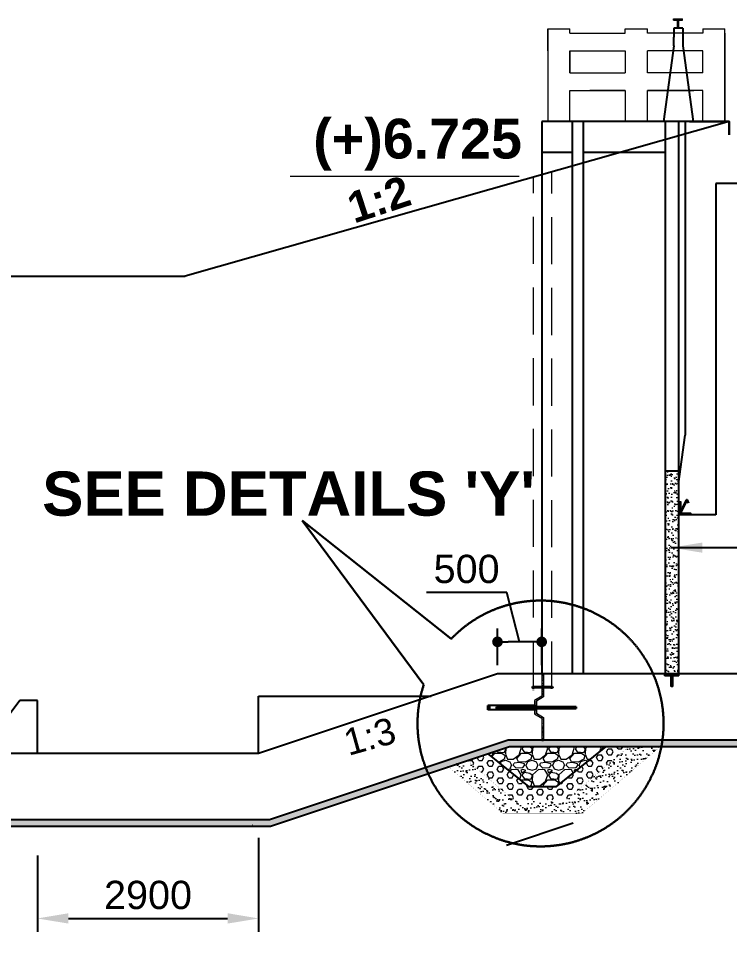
# Model space of a CAD drawing. Extents: x -358915 to 1258323, y -1667244 to -305611.
# Drawn here: x 283033 to 291064, y -1451634 to -1441029 of the extents above; entities that cross this region are included whole.
import ezdxf

# ---------------------------------------------------------------- set-up
doc = ezdxf.new("R2010")
doc.units = 0
doc.header["$LTSCALE"] = 300
doc.header["$MEASUREMENT"] = 0
for name, pattern in [('DASHED', [0.75, 0.5, -0.25]), ('DASHED2', [9.525, 6.35, -3.175]), ('DASHEDX2', [38.1, 25.4, -12.7]), ('HIDDEN', [0.375, 0.25, -0.125])]:
    doc.linetypes.add(name, pattern=pattern)
doc.layers.get('0').update_dxf_attribs({"linetype": 'CONTINUOUS'})
doc.layers.get('DEFPOINTS').update_dxf_attribs({"linetype": 'CONTINUOUS'})
for name, color, linetype, lineweight in [('Dim', 7, 'CONTINUOUS', 9), ('Dimension', 8, 'CONTINUOUS', 18), ('Grid Line_Outer', 7, 'CONTINUOUS', 5), ('HATCH', 252, 'CONTINUOUS', 5), ('line2', 3, 'CONTINUOUS', 30), ('Railing', 8, 'CONTINUOUS', 0)]:
    doc.layers.add(name, color=color, linetype=linetype, lineweight=lineweight)
for name, color, linetype in [('DOTTED', 240, 'DASHED2'), ('LINE', 7, 'CONTINUOUS'), ('TEXT', 10, 'CONTINUOUS')]:
    doc.layers.add(name, color=color, linetype=linetype)
doc.styles.add('1-2', font='arial.ttf')
doc.styles.add('Arial', font='arial.ttf')
doc.styles.add('DIM', font='isocp3.shx')
doc.styles.add('text', font='ARIALN.TTF', dxfattribs={"height": 1.6})
doc.dimstyles.new('dim_150', dxfattribs={"dimtxt": 300, "dimasz": 300, "dimexe": 300, "dimexo": 100, "dimgap": 100, "dimtad": 1, "dimdec": 0, "dimzin": 0, "dimdsep": 46, "dimtxsty": 'DIM', "dimcen": 150, "dimclrd": 5, "dimclre": 5, "dimclrt": 7, "dimadec": 0, "dimazin": 0, "dimtfac": 1, "dimtdec": 0, "dimtmove": 0, "dimatfit": 3, "dimfxl": 20, "dimtolj": 1, "dimtzin": 0, "dimarcsym": 0})
pattern_1 = [(37.5, (-63592.448, -1468017.1966), (-0.31496679, 9.63411885), [0, -7.6, 0, -8.5, 0, -8.125]), (7.5, (-63592.448, -1468017.197), (8.84888353, 14.11073033), [0, -4.1, 0, -6.85, 0, -2.625]), (327.5, (-63598.598, -1468017.1966), (15.5707093, 0.02829527), [0, -2.5, 0, -9, 0, -11.75]), (317.5, (-63598.598, -1468017.197), (15.030633, 4.3883778), [0, -1.25, 0, -5.9, 0, -6.75])]

# ---------------------------------------------------------------- blocks, each defined once
blk = doc.blocks.new('_Dot')
at = {"color": 0, "linetype": 'ByBlock', "lineweight": -2}
blk.add_line((-0.5, 0), (-1, 0), dxfattribs=at)
at = {"color": 0, "linetype": 'ByBlock', "const_width": 0.5}
blk.add_lwpolyline([(-0.25, 0, 1), (0.25, 0, 1)], format="xyb", close=True, dxfattribs=at)
blk = doc.blocks.new('*D264')
at = {"layer": 'DEFPOINTS', "color": 0, "ltscale": 500, "transparency": 16777216}
for p in [(288444, -1448077), (288444, -1448441), (288944, -1448441)]:
    blk.add_point(p, dxfattribs=at)
at = {"layer": 'Dim', "color": 5, "lineweight": -2, "ltscale": 500, "transparency": 16777216}
for p, q in [((288548, -1447517), (287642, -1447517)), ((288694, -1448077), (288548, -1447517)), ((288444, -1448341), (288444, -1447927)), ((288944, -1448341), (288944, -1447927)), ((288824, -1448077), (288564, -1448077))]:
    blk.add_line(p, q, dxfattribs=at)
at = {"layer": 'Dim', "color": 5, "lineweight": -2, "ltscale": 500, "transparency": 16777216, "xscale": 120, "yscale": 120, "zscale": 120, "rotation": 180}
blk.add_blockref('_Dot', (288444, -1448077), dxfattribs=at)
at = {"layer": 'Dim', "color": 5, "lineweight": -2, "ltscale": 500, "transparency": 16777216, "xscale": 120, "yscale": 120, "zscale": 120}
blk.add_blockref('_Dot', (288944, -1448077), dxfattribs=at)
at = {"layer": 'Dim', "color": 7, "ltscale": 500, "transparency": 16777216, "insert": (288095, -1447254), "char_height": 320, "attachment_point": 5, "style": 'Arial'}
blk.add_mtext('\\A1;500', dxfattribs=at)
blk = doc.blocks.new('Ralling 02')
at = {"layer": 'Railing', "ltscale": 500}
for p, q in [((-1750, 0), (-1750, 1050)), ((-1750, 1000), (-1750, 0)), ((-1500, 1050), (-1500, 1000)), ((-875, 1000), (-875, 1050)), ((-625, 1000), (-625, 1050)), ((0, 1000), (0, 1050)), ((0, 1000), (0, 1050)), ((250, 800), (250, 1050)), ((250, 1050), (250, 0)), ((-1500, 800), (-875, 800)), ((-1500, 550), (-1500, 800)), ((-875, 550), (-875, 800)), ((0, 800), (-625, 800)), ((0, 550), (0, 800)), ((-1500, 0), (-1500, 350)), ((-875, 0), (-875, 350)), ((0, 0), (0, 350))]:
    blk.add_line(p, q, dxfattribs=at)
for points in [[(-1500, 1050), (-1750, 1050)], [(-1500, 1000), (-875, 1000)], [(-625, 1050), (-875, 1050)], [(0, 1000), (-625, 1000)], [(250, 1050), (0, 1050)], [(-625, 800), (-625, 550)], [(0, 800), (0, 800), (0, 550)], [(-1500, 550), (-875, 550)], [(0, 550), (-625, 550)], [(-1500, 350), (-875, 350)], [(-875, 350), (-1400, 350)], [(-625, 350), (-225, 350)], [(0, 350), (-625, 350)], [(-625, 350), (-625, 0)]]:
    blk.add_lwpolyline(points, dxfattribs=at)
blk.add_lwpolyline([(-625, 1000), (-625, 1000)], close=True, dxfattribs=at)
blk = doc.blocks.new('KK')
at = {"layer": 'LINE', "lineweight": 15}
for p, q in [((-286, 1162), (-184, 1162)), ((-286, 1148), (-286, 1162)), ((-286, 1148), (-184, 1148)), ((-242, 1056), (-242, 1148)), ((-226, 1056), (-226, 1148)), ((-184, 1148), (-184, 1162))]:
    blk.add_line(p, q, dxfattribs=at)
at = {"layer": 'LINE'}
for p, q in [((-182, 1056), (-284, 1056)), ((-284, 1054), (-284, 955)), ((-182, 1056), (-182, 956)), ((-182, 956), (-182, 856)), ((-284, 856), (-400, 0)), ((-284, 856), (-284, 953)), ((-182, 856), (-66, 0))]:
    blk.add_line(p, q, dxfattribs=at)
blk = doc.blocks.new('huk')
at = {"layer": 'Dim'}
h = blk.add_hatch(dxfattribs=at)
h.set_pattern_fill('ANSI31', color=15)
h.set_pattern_definition([(45, (-358365.36117, -19477.47705), (-0.08838834765, 0.08838834765), [])])
h.paths.add_polyline_path([(13, 3, 0.75964), (-13, 3), (-94, 3, 4.674984), (-94, -6), (-12, -6, 0.637498), (12, -6), (94, -6, 4.674984), (94, 3)])
h.paths.add_polyline_path([(-6, 0, -1), (6, 0, -1)], flags=16)
at = {"layer": 'DOTTED', "color": 8}
for points in [[(-94, 3), (-13, 3)], [(13, 3), (94, 3)], [(-94, -6), (-12, -6)], [(12, -6), (94, -6)]]:
    blk.add_lwpolyline(points, dxfattribs=at)
blk.add_circle((0, 0), 6.04, dxfattribs=at)
for centre, radius, start, end in [((-104, -1), 11, 24.1477, 335.8523), ((0, 0), 13, 15.5565, 164.4435), ((104, -1), 11, 204.1477, 155.8523), ((0, 0), 13, 204.9652, 335.0348)]:
    blk.add_arc(centre, radius, start, end, dxfattribs=at)
blk = doc.blocks.new('*D290')
at = {"layer": 'DEFPOINTS', "color": 0, "ltscale": 500, "transparency": 16777216}
for p in [(285744, -1450194), (283244, -1450394), (285744, -1451206)]:
    blk.add_point(p, dxfattribs=at)
at = {"layer": 'Dim', "color": 5, "lineweight": -2, "ltscale": 500, "transparency": 16777216}
for p, q in [((285744, -1450294), (285744, -1451356)), ((283244, -1450494), (283244, -1451356)), ((283594, -1451206), (285394, -1451206))]:
    blk.add_line(p, q, dxfattribs=at)
at = {"layer": 'Dim', "color": 5, "ltscale": 500, "transparency": 16777216}
for points in [[(283594, -1451147), (283594, -1451264), (283244, -1451206)], [(285394, -1451147), (285394, -1451264), (285744, -1451206)]]:
    blk.add_solid(points, dxfattribs=at)
at = {"layer": 'Dim', "color": 7, "ltscale": 500, "transparency": 16777216, "insert": (284494, -1450942), "char_height": 320, "attachment_point": 5, "style": 'Arial'}
blk.add_mtext('\\A1;2900', dxfattribs=at)

msp = doc.modelspace()

# ---------------------------------------------------------------- hatches: boundary and pattern name
at = {"layer": 'Dim', "ltscale": 50}
h = msp.add_hatch(dxfattribs=at)
h.set_pattern_fill('AR-SAND', color=2, scale=40)
h.set_pattern_definition([(37.5, (-2539207.504, -717803.35), (-2.5197343, 77.0729508), [0, -60.8, 0, -68, 0, -65]), (7.5, (-2539207.5, -717803.35), (70.7910682, 112.8858426), [0, -32.8, 0, -54.8, 0, -21]), (327.5, (-2539256.704, -717803.35), (124.5656745, 0.2263621), [0, -20, 0, -72, 0, -94]), (317.5, (-2539256.7, -717803.35), (120.245064, 35.1070226), [0, -10, 0, -47.2, 0, -54])])
h.paths.add_polyline_path([(290338.9, -1448440.7), (290488.8, -1448440.7), (290488.8, -1446140.7), (290338.9, -1446140.7)])
at = {"layer": 'Dim'}
h = msp.add_hatch(dxfattribs=at)
h.set_pattern_fill('AR-SAND', color=8, scale=5)
h.set_pattern_definition(pattern_1)
h.paths.add_polyline_path([(288963.8, -1448440.7), (288943.8, -1448440.7), (288943.8, -1448690.7), (288863.8, -1448740.7), (288863.8, -1448784.6), (288883.8, -1448784.6), (288883.8, -1448747.8), (288963.8, -1448697.8)])
h = msp.add_hatch(color=15, dxfattribs=at)
h.dxf.hatch_style = 1
h.paths.add_polyline_path([(288359.3, -1448796.7), (288333.8, -1448796.8), (288333.9, -1448846.8), (288359.3, -1448846.8)])
h = msp.add_hatch(color=15, dxfattribs=at)
h.dxf.hatch_style = 1
h.paths.add_polyline_path([(289333.6, -1448811.6), (289333.6, -1448831.6), (288434.2, -1448831.6), (288434.2, -1448811.6)])
h = msp.add_hatch(dxfattribs=at)
h.set_pattern_fill('AR-SAND', color=8, scale=5)
h.set_pattern_definition(pattern_1)
h.paths.add_polyline_path([(288943.8, -1449190.7), (288963.8, -1449190.7), (288963.8, -1448933.6), (288883.8, -1448883.6), (288883.8, -1448846.8), (288863.8, -1448846.8), (288863.8, -1448890.7), (288943.8, -1448940.7)])
h = msp.add_hatch(dxfattribs=at)
h.set_pattern_fill('AR-CONC', color=8, scale=20)
h.set_pattern_definition([(50, (-54666.78, -1593038.45), (143.452037, -12.550427), [15, -165]), (355, (-54666.78, -1593038.45), (-27.750267, 150.438427), [12, -132]), (100.451444, (-54654.83, -1593039.5), (115.70177, 137.888), [12.74804, -140.22842]), (46.1842, (-54666.78, -1592998.45), (213.44827, -33.10386), [22.5, -247.5]), (96.635635, (-54649, -1593001.21), (186.93239, 194.82372), [19.12207, -210.34275]), (351.184164, (-54666.78, -1592998.45), (186.93239, 194.82372), [18, -198]), (21, (-54646.78, -1593008.45), (119.38141, -80.523778), [15, -165]), (326, (-54646.78, -1593008.45), (48.663066, 145.03001), [12, -132]), (71.451445, (-54636.83, -1593015.16), (168.044475, 64.50623), [12.74804, -140.22842]), (37.5, (-54666.78, -1593038.454), (2.431971, 66.578771), [0, -130.4, 0, -134, 0, -132.5]), (7.5, (-54666.78, -1593038.454), (52.613907, 78.882342), [0, -76.4, 0, -127.4, 0, -50.5]), (327.5, (-54711.38, -1593038.454), (106.764487, -4.510974), [0, -50, 0, -156, 0, -207]), (317.5, (-54731.38, -1593038.45), (116.637234, 20.020996), [0, -65, 0, -103.6, 0, -147])])
h.paths.add_polyline_path([(316134.3, -1450391.3), (315644.1, -1450391), (315644.1, -1450466), (316134.3, -1450466.3)])
h.paths.add_polyline_path([(274234, -1450451.5), (273744, -1450451.5), (273744, -1450526.5), (274234, -1450526.5)])
h.paths.add_polyline_path([(297263.6, -1449190.7), (291063.8, -1449190.7), (289413.8, -1449190.5), (288566.2, -1449190.5), (286682.8, -1449818.3), (285865.4, -1450090.7), (275244, -1450090.7), (274844, -1450451.5), (274354, -1450451.5), (274354, -1450526.5), (274872.9, -1450526.5), (275272.9, -1450165.7), (285877.6, -1450165.7), (286714.1, -1449886.9), (288577.8, -1449265.5), (289413.8, -1449265.5), (291063.8, -1449265.7), (297232.6, -1449265.7), (297382.6, -1449415.7), (298413.8, -1449415.7), (299250.5, -1449415.7), (301152.9, -1450050.1), (301512, -1450165.7), (306886.3, -1450165.7), (314652.6, -1450165.9), (315012.6, -1450466.1), (315524.1, -1450466), (315524.1, -1450391), (315040, -1450391.1), (314679.8, -1450090.9), (306886.3, -1450090.7), (301512, -1450090.7), (301145, -1449968.4), (299262, -1449340.7), (298413.8, -1449340.7), (297413.6, -1449340.7)])
at = {"layer": 'Grid Line_Outer', "ltscale": 2}
h = msp.add_hatch(dxfattribs=at)
h.set_pattern_fill('ANSI31', color=1)
h.set_pattern_definition([(45, (-166857.92309, -1411921.32664), (-0.08838834765, 0.08838834765), [])])
h.paths.add_polyline_path([(290636.8, -1446640.7), (290634.8, -1446616.9), (290513.1, -1446616.9), (290515.2, -1446489.5), (290488.8, -1446489.5), (290488.8, -1446640.7)])
h = msp.add_hatch(dxfattribs=at)
h.set_pattern_fill('ANSI31', color=1, scale=0.6)
h.set_pattern_definition([(45, (16047.46538, -1426529.72426), (-0.05303300859, 0.05303300859), [])])
h.paths.add_polyline_path([(290425.6, -1448463.3), (290401.8, -1448463.3), (290401.8, -1448582.6), (290425.6, -1448582.6)])
h.paths.add_polyline_path([(290494.8, -1448441.4), (290332.1, -1448441.4), (290332.1, -1448463.3), (290494.8, -1448463.3)])
at = {"layer": 'HATCH', "ltscale": 50}
h = msp.add_hatch(dxfattribs=at)
h.set_pattern_fill('AR-SAND', color=2, scale=50)
h.set_pattern_definition([(37.5, (-80663.42, -1480084.44), (-3.149668, 96.341188), [0, -76, 0, -85, 0, -81.25]), (7.5, (-80663.42, -1480084.44), (88.488835, 141.107303), [0, -41, 0, -68.5, 0, -26.25]), (327.5, (-80724.92, -1480084.44), (155.707093, 0.282953), [0, -25, 0, -90, 0, -117.5]), (317.5, (-80724.92, -1480084.44), (150.30633, 43.88378), [0, -12.5, 0, -59, 0, -67.5])])
h.paths.add_polyline_path([(290279.4, -1449265.6), (289978.8, -1449265), (289926.2, -1449264.9), (289224.8, -1449865.4), (288625.1, -1449865.4), (288098.9, -1449414.8), (287882.5, -1449483.4), (288503.8, -1450015.4), (289403.8, -1450015.4)])
h = msp.add_hatch(dxfattribs=at)
h.set_pattern_fill('HEX', color=5, scale=300)
h.set_pattern_definition([(0, (-54666.78, -1550873.53), (0, 64.951905), [37.5, -75]), (120, (-54666.78, -1550873.53), (-56.25, -32.475953), [37.5, -75]), (60, (-54629.28, -1550873.53), (-56.25, 32.475953), [37.5, -75])])
h.paths.add_polyline_path([(288625.1, -1449865.4), (289224.8, -1449865.4), (289926.2, -1449264.9), (289666.7, -1449264.9), (289103.8, -1449715.4), (288803.8, -1449715.4), (288334.8, -1449340), (288098.9, -1449414.8)])
h = msp.add_hatch(dxfattribs=at)
h.set_pattern_fill('GRAVEL', color=16, scale=300)
h.set_pattern_definition([(228.0127875, (-54450.782, -1550573.533), (-2400, -2700), [40.3608, -3995.72641]), (184.9697407, (-54477.782, -1550603.533), (3600, 300), [69.2604, -6856.77743]), (132.510447, (-54546.782, -1550609.533), (3000, -3300), [48.8364, -4834.80978]), (267.273689, (-54663.782, -1550684.533), (300, 6000), [63.0714, -6244.06741]), (292.833654, (-54666.782, -1550747.533), (-1500, 3600), [61.8465, -6122.81194]), (357.273689, (-54642.782, -1550804.533), (-6000, 300), [63.0714, -6244.06741]), (37.6942405, (-54579.782, -1550807.533), (-3900, -3000), [83.4087, -8257.45456]), (72.2553284, (-54513.782, -1550756.533), (2100, 6600), [78.7464, -7795.89645]), (121.4295656, (-54489.782, -1550681.533), (-2400, 3900), [63.285, -6265.22193]), (175.236358, (-54522.782, -1550627.533), (3300, -300), [72.2496, -3540.22877]), (222.3974378, (-54594.782, -1550621.533), (-3600, -3300), [93.4344, -9250.0125]), (138.814075, (-54366.782, -1550687.533), (-2100, 1800), [31.8903, -3157.15344]), (171.4692344, (-54390.782, -1550666.533), (3900, -600), [60.6711, -6006.45342]), (225, (-54450.78, -1550657.53), (-3e-14, -300), [42.4263, -381.83777]), (203.19859, (-54471.782, -1550621.533), (1500, 600), [22.8474, -2261.88453]), (291.80141, (-54492.78, -1550630.533), (-300, 900), [32.3109, -1583.23854]), (30.963757, (-54480.78, -1550660.533), (900, 600), [52.4787, -1696.80687]), (161.56505, (-54435.78, -1550633.53), (600, -300), [37.9473, -910.736]), (16.3895403, (-54666.782, -1550630.533), (3000, 900), [53.16, -5262.85354]), (70.346176, (-54615.782, -1550615.533), (-1200, -3300), [44.5983, -4415.22232]), (293.19859, (-54435.782, -1550573.533), (-600, 1500), [45.6945, -2239.03743]), (343.6104597, (-54417.782, -1550615.533), (-3000, 900), [53.16, -5262.85354]), (339.443955, (-54666.782, -1550816.533), (-1500, 600), [51.264, -2511.93712]), (294.7751406, (-54618.782, -1550834.533), (-1500, 3300), [42.9534, -4252.39292]), (66.80141, (-54432.782, -1550873.533), (600, 1500), [45.6945, -2239.03743]), (17.3540246, (-54414.782, -1550831.533), (-3900, -1200), [50.2893, -4978.62708]), (69.443955, (-54579.782, -1550873.533), (-600, -1500), [25.632, -2537.56912]), (101.309932, (-54450.78, -1550873.533), (-300, 1200), [15.297, -1514.40885]), (165.963757, (-54453.78, -1550858.53), (900, -300), [61.8465, -1175.0852]), (186.009006, (-54513.782, -1550843.533), (3000, 300), [57.315, -5674.17695]), (303.690068, (-54480.78, -1550687.53), (-300, 600), [43.2666, -1038.39878]), (353.1572266, (-54456.782, -1550723.533), (5100, -600), [75.5382, -7478.26879]), (60.945396, (-54381.782, -1550732.533), (-1200, -2100), [30.8868, -3057.80224]), (90, (-54366.78, -1550705.53), (-300, 300), [18, -282]), (120.256437, (-54519.782, -1550834.533), (1200, -2100), [41.6772, -4126.056]), (48.0127875, (-54540.782, -1550798.533), (2400, 2700), [80.7216, -3955.36561]), (0, (-54486.78, -1550738.53), (300, 300), [78, -222]), (325.3048465, (-54408.782, -1550738.533), (3000, -2100), [47.4342, -4695.9823]), (254.054604, (-54369.78, -1550765.533), (-300, -1200), [43.6806, -2140.35237]), (207.6459754, (-54381.782, -1550807.533), (-5700, -3000), [71.1195, -7040.84225]), (175.4260787, (-54444.782, -1550840.533), (-3900, 300), [75.2397, -7448.72202])])
h.paths.add_polyline_path([(288803.8, -1449715.4), (289103.8, -1449715.4), (289666.7, -1449264.9), (288715.8, -1449264.9), (288569.2, -1449265.7), (288334.8, -1449340)])

# ---------------------------------------------------------------- linework, layer by layer
for p, q in [((288883.8, -1448796), (288333.8, -1448796.8)), ((288883.8, -1448846.8), (288333.9, -1448846.8))]:
    msp.add_line(p, q)
for points in [[(288333.9, -1448846.8), (288333.8, -1448796.8)], [(288359.3, -1448846.8), (288359.3, -1448796.8)]]:
    msp.add_lwpolyline(points)
at = {"color": 5}
msp.add_lwpolyline([(288943.8, -1449190.5), (288963.8, -1449190.5)], dxfattribs=at)
at = {"layer": 'Dim', "color": 8, "ltscale": 500}
msp.add_line((288690.8, -1442814.8), (286101.3, -1442814.8), dxfattribs=at)
at = {"layer": 'DOTTED', "color": 0, "linetype": 'DASHEDX2', "lineweight": 20, "ltscale": 0.07}
for points in [[(289057.7, -1448607), (289057.7, -1442761.5)], [(288849.7, -1448602.6), (288849.7, -1442820.7)]]:
    msp.add_lwpolyline(points, dxfattribs=at)
at = {"layer": 'DOTTED', "color": 8, "linetype": 'ByBlock', "ltscale": 0.5, "const_width": 1}
for points in [[(290279.4, -1449265.6), (289403.8, -1450015.4), (288503.8, -1450015.4), (287882.5, -1449483.4)], [(289925.2, -1449265.7), (289224.8, -1449865.4), (288625.1, -1449865.4), (288098.9, -1449414.8)]]:
    msp.add_lwpolyline(points, dxfattribs=at)
at = {"layer": 'DOTTED', "color": 8, "linetype": 'ByBlock', "ltscale": 0.5}
msp.add_lwpolyline([(289665.6, -1449265.7), (289103.8, -1449715.4), (288803.8, -1449715.4), (288334.8, -1449340)], dxfattribs=at)
at = {"layer": 'Grid Line_Outer', "color": 1, "ltscale": 2}
msp.add_line((290586.8, -1446640.7), (290584.8, -1446616.9), dxfattribs=at)
msp.add_lwpolyline([(290586.8, -1446640.7), (290488.8, -1446640.7), (290488.8, -1446489.5), (290515.2, -1446489.5), (290513.1, -1446616.9), (290584.8, -1446616.9)], dxfattribs=at)
at = {"layer": 'Grid Line_Outer', "color": 1, "lineweight": 35, "ltscale": 2}
msp.add_lwpolyline([(290513.1, -1446616.9), (290585.6, -1446472.2), (290600.1, -1446510.1)], dxfattribs=at)
at = {"layer": 'Grid Line_Outer', "color": 1, "ltscale": 2}
for points in [[(290332.1, -1448441.4), (290494.8, -1448441.4), (290494.8, -1448463.3), (290332.1, -1448463.3)], [(290425.6, -1448582.6), (290401.8, -1448582.6), (290401.8, -1448463.3), (290425.6, -1448463.3)]]:
    msp.add_lwpolyline(points, close=True, dxfattribs=at)
at = {"layer": 'LINE', "color": 3, "ltscale": 0.5}
for p in [(291063.8, -1442190.7), (284913.8, -1443940.7)]:
    msp.add_line(p, (284913.8, -1443940.7), dxfattribs=at)
at = {"layer": 'LINE', "ltscale": 500}
for p, q in [((290563.8, -1442190.7), (288943.8, -1442190.7)), ((289288.8, -1442540.7), (288943.8, -1442540.7)), ((290338.8, -1442540.7), (289413.8, -1442540.7)), ((290913.8, -1446640.7), (290488.8, -1446640.7)), ((297513.6, -1448440.7), (288963.8, -1448440.7)), ((283243.7, -1448740.3), (283043.7, -1448740.3)), ((283243.7, -1449340.7), (283243.7, -1448740.7)), ((285743.7, -1449340.7), (285743.7, -1448690.7)), ((285743.7, -1448690.7), (287693.9, -1448690.7)), ((289301.5, -1450128.8), (288544.4, -1450381.2)), ((288544.4, -1450381.2), (288544.4, -1450381.2))]:
    msp.add_line(p, q, dxfattribs=at)
for points in [[(288943.8, -1442190.7), (288943.8, -1448440.7)], [(289288.8, -1442190.7), (289288.8, -1448440.7)], [(289413.8, -1442190.7), (289413.8, -1448440.7)], [(290338.8, -1442190.7), (290338.9, -1448440.7)], [(290488.8, -1442190.7), (290488.8, -1448440.7)], [(291063.8, -1442340.7), (291063.8, -1442190.7), (290563.8, -1442190.7), (290563.8, -1442190.7)], [(290563.8, -1442190.7), (290563.8, -1445740.7)], [(290613.8, -1442190.7), (291063.8, -1442190.7)], [(291063.8, -1442190.7), (291063.8, -1442340.7)], [(290563.8, -1442646.9), (290563.8, -1445740.7)], [(297163.8, -1442890.7), (290913.8, -1442890.7)], [(290913.8, -1442890.7), (290913.8, -1446640.7)], [(290913.8, -1442940.7), (290913.8, -1446540.7)], [(275743.8, -1443940.7), (284913.8, -1443940.7)], [(290488.8, -1446290.7), (290563.8, -1445740.7)], [(290338.8, -1446140.7), (290488.8, -1446140.7)], [(290488.8, -1446290.7), (290488.8, -1446640.7)], [(288943.8, -1448440.7), (288444, -1448440.7), (287994, -1448590.7)], [(283043.7, -1448740.3), (282593.7, -1449340.7)], [(315524.1, -1450391.1), (315040, -1450391.1), (314679.8, -1450090.9), (307928.5, -1450090.7), (301512, -1450090.7), (301176.6, -1449978.9), (299262, -1449340.7), (298413.8, -1449340.7), (298413.8, -1449340.7), (297413.6, -1449340.7), (297263.6, -1449190.7), (291063.8, -1449190.7), (291063.8, -1449190.7), (289413.8, -1449190.5), (289413.8, -1449190.5), (288566.2, -1449190.5), (285865.4, -1450090.7), (275244, -1450090.7), (274844, -1450451.5), (274354, -1450451.5)], [(315524.1, -1450466.1), (315012.8, -1450466.1), (314652.6, -1450165.9), (307928.5, -1450165.7), (301499.8, -1450165.7), (301152.9, -1450050.1), (299249.8, -1449415.7), (298413.8, -1449415.7), (297382.6, -1449415.7), (297232.6, -1449265.7), (291063.8, -1449265.7), (289413.8, -1449265.5), (288578.4, -1449265.5), (285877.6, -1450165.7), (275272.9, -1450165.7), (274872.9, -1450526.5), (274354, -1450526.5)], [(289488.8, -1449190.5), (289488.8, -1449190.5)], [(285743.7, -1449340.7), (273744, -1449340.7)], [(285676.7, -1450153.6), (285670.2, -1450155.8)]]:
    msp.add_lwpolyline(points, dxfattribs=at)
at = {"layer": 'LINE', "lineweight": 15}
for points in [[(288943.8, -1448440.7), (288943.8, -1448596.5)], [(288963.8, -1448440.7), (288963.8, -1448596.8)], [(288943.8, -1448596.5), (288943.8, -1448690.7), (288863.8, -1448740.7), (288863.8, -1448796.1)], [(288963.8, -1448596.8), (288963.8, -1448697.8), (288883.8, -1448747.8), (288883.8, -1448811.6)], [(288863.8, -1448846.8), (288863.8, -1448890.7), (288943.8, -1448940.7), (288943.8, -1449190.5)], [(288883.8, -1448831.6), (288883.8, -1448883.6), (288963.8, -1448933.6), (288963.8, -1449190.5)]]:
    msp.add_lwpolyline(points, dxfattribs=at)
at = {"layer": 'LINE', "color": 5, "linetype": 'DASHED', "ltscale": 800000}
msp.add_lwpolyline([(287994, -1448590.7), (285743.7, -1449340.7)], dxfattribs=at)
at = {"layer": 'LINE', "color": 5, "linetype": 'DASHED2', "ltscale": 2000000.0}
msp.add_lwpolyline([(288849.7, -1448622.5), (288849.7, -1448619.3)], dxfattribs=at)
at = {"layer": 'line2', "color": 2}
msp.add_line((289333.6, -1448831.6), (289333.6, -1448811.6), dxfattribs=at)
at = {"layer": 'line2', "color": 7, "linetype": 'HIDDEN', "ltscale": 2000000.0}
msp.add_lwpolyline([(287610.8, -1448563.9), (286237.2, -1446705.3), (287921.8, -1448043.8)], dxfattribs=at)
at = {"layer": 'line2', "color": 1}
for points in [[(288943.8, -1448440.7), (288963.8, -1448440.7)], [(288963.8, -1448598.8), (288959.5, -1448602.2), (288953.7, -1448603.6), (288947.4, -1448602), (288943.8, -1448599.1)]]:
    msp.add_lwpolyline(points, dxfattribs=at)
at = {"layer": 'line2', "color": 2}
for points in [[(288434.2, -1448811.6), (289333.6, -1448811.6)], [(288434.2, -1448811.6), (288434.2, -1448831.6)], [(288434.2, -1448831.6), (289333.6, -1448831.6)]]:
    msp.add_lwpolyline(points, dxfattribs=at)
at = {"layer": 'line2', "color": 7, "linetype": 'HIDDEN', "ltscale": 2000000.0}
msp.add_arc((288930.9, -1449000.4), 1390.4, 161.70424, 136.52866, dxfattribs=at)

# ---------------------------------------------------------------- block references
at = {"color": 8}
msp.add_blockref('KK', (290720.8, -1442190.7), dxfattribs=at)
at = {"layer": 'line2', "color": 1, "xscale": -1}
for name, p in [('Ralling 02', (289263.8, -1442190.7)), ('huk', (288953.7, -1448590.6))]:
    msp.add_blockref(name, p, dxfattribs=at)

# ---------------------------------------------------------------- texts
at = {"layer": 'Dimension', "color": 0, "lineweight": 13, "ltscale": 2, "insert": (286083.6, -1446403.5), "char_height": 500, "width": 6737.011, "attachment_point": 5, "style": '1-2'}
msp.add_mtext("{\\fArial|b1|i0|c0|p34;\\C6;SEE DETAILS 'Y'}", dxfattribs=at)
at = {"layer": 'TEXT', "ltscale": 500, "style": 'Arial'}
msp.add_text('1:3', height=300, rotation=15.54193, dxfattribs=at).set_placement((286759.1, -1449367.9))
at = {"layer": 'TEXT', "color": 2, "insert": (286362.1, -1442159.7, 0), "char_height": 450, "width": 3059.381, "attachment_point": 1, "style": 'text'}
msp.add_mtext('{\\fArial|b1|i0|c0|p34;\\C6;(+)6.725}', dxfattribs=at)
at = {"layer": 'TEXT', "insert": (286713.6, -1443013.9), "char_height": 350, "width": 765.076, "attachment_point": 1, "rotation": 18.13243, "style": 'Arial'}
msp.add_mtext('{\\fArial|b1|i0|c0|p34;1:2}', dxfattribs=at)

# ---------------------------------------------------------------- dimensions: what is measured, and where the dimension line sits
at = {"layer": 'Dim', "ltscale": 500}
dim = msp.add_linear_dim(base=(288444, -1448076.7), p1=(288943.8, -1448440.7), p2=(288444, -1448440.7), angle=180, dimstyle='dim_150', override={"dimtxt": 320, "dimasz": 120, "dimexe": 150, "dimtxsty": 'Arial', "dimblk1": 'Dot', "dimblk2": 'Dot', "dimsah": 1, "dimtmove": 1}, dxfattribs=at)
dim.commit()
dim.dimension.update_dxf_attribs({"geometry": '*D264', "text_midpoint": (288447.9, -1447517.4), "dimtype": 160})
dim = msp.add_linear_dim(base=(285743.6, -1451205.7), p1=(283243.7, -1450393.7), p2=(285743.6, -1450193.8), text='2900', dimstyle='dim_150', override={"dimtxt": 320, "dimasz": 350, "dimexe": 150, "dimtxsty": 'Arial', "dimsah": 1, "dimtmove": 1}, dxfattribs=at)
dim.commit()
dim.dimension.update_dxf_attribs({"geometry": '*D290', "text_midpoint": (284493.7, -1450942.4)})

# ---------------------------------------------------------------- leaders
msp.add_leader([(290408.5, -1447011.3), (291233.1, -1447011.3), (291233.1, -1452291.5)], dimstyle='dim_150', override={"dimtxt": 320, "dimasz": 350, "dimexe": 150, "dimtxsty": 'Arial', "dimtmove": 1}, dxfattribs=at)

doc.saveas('drawing.dxf')
